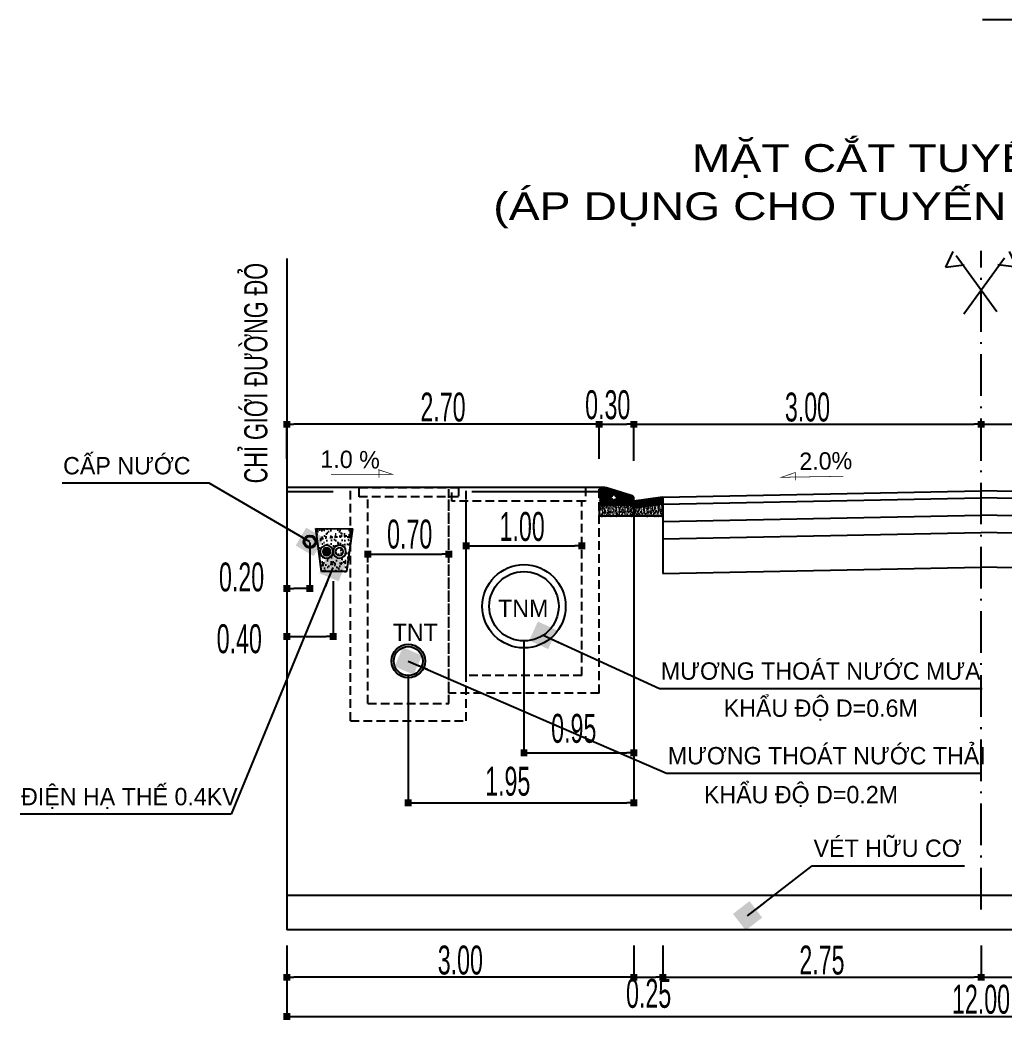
# Model space of a CAD drawing. Header units: millimetres. Extents: x 563079 to 571925, y 2063830 to 2067381.
# Drawn here: x 570851.4 to 570936.5, y 2066175.4 to 2066261.9 of the extents above; entities that cross this region are included whole.
import ezdxf
from ezdxf.enums import TextEntityAlignment as Align

# ---------------------------------------------------------------- set-up
doc = ezdxf.new("R2010")
doc.units = ezdxf.units.MM
doc.header["$MEASUREMENT"] = 0
doc.linetypes.add('ACAD_ISO10W100', pattern=[18.5, 12, -3, 0.5, -3])
doc.linetypes.add('HIDDEN', pattern=[0.375, 0.25, -0.125])
for name, color, linetype in [('1 LONG DUONG', 6, 'Continuous'), ('Cong ky thuat', 22, 'Continuous'), ('Congchiuluc', 4, 'Continuous'), ('CONGDOC', 4, 'Continuous'), ('MATCATDUONG', 8, 'Continuous'), ('MC', 7, 'Continuous'), ('moi', 7, 'Continuous'), ('SO', 48, 'Continuous'), ('Vat_lieu', 8, 'Continuous'), ('VE', 2, 'Continuous')]:
    doc.layers.add(name, color=color, linetype=linetype)
doc.styles.add('CHUKICHTHUOC', font='', dxfattribs={"width": 0.7})
doc.styles.add('KTEN', font='')
doc.styles.add('TIEUDE', font='', dxfattribs={"width": 0.8})
doc.styles.get('CHUKICHTHUOC').set_extended_font_data('.VnArial NarrowH')
doc.styles.get('KTEN').set_extended_font_data('.VnAvantH')
doc.styles.get('TIEUDE').set_extended_font_data('.VnAvantH')
doc.dimstyles.new('DIM3', dxfattribs={"dimscale": 1.2, "dimtxt": 1.2, "dimasz": 0.4, "dimexe": 0, "dimexo": 0, "dimgap": 0.3, "dimtad": 1, "dimzin": 0, "dimdsep": 46, "dimtxsty": 'TIEUDE', "dimblk1": 'BOXFILLED', "dimblk2": 'BOXFILLED', "dimsah": 1, "dimcen": 0.09, "dimdle": 0.8, "dimclrd": 9, "dimclre": 9, "dimclrt": 7, "dimadec": 1, "dimazin": 0, "dimtfac": 1, "dimtmove": 2, "dimatfit": 3, "dimldrblk": 'BOXFILLED', "dimfxl": 1, "dimtolj": 1, "dimtzin": 0, "dimarcsym": 0})
doc.dimstyles.new('TNDH', dxfattribs={"dimscale": 0, "dimtxt": 2.5, "dimasz": 0.6, "dimexe": 0.18, "dimexo": 0.0625, "dimgap": 0.2, "dimtad": 1, "dimlfac": 0.1, "dimzin": 0, "dimdsep": 46, "dimtxsty": 'CHUKICHTHUOC', "dimblk": 'BOXFILLED', "dimcen": 0.09, "dimclrd": 8, "dimclre": 8, "dimclrt": 4, "dimadec": 0, "dimazin": 0, "dimtfac": 1, "dimtofl": 0, "dimtmove": 2, "dimatfit": 3, "dimfxl": 1, "dimtolj": 1, "dimtzin": 0, "dimarcsym": 2})

# ---------------------------------------------------------------- blocks, each defined once
blk = doc.blocks.new('_BoxFilled')
at = {"color": 0, "linetype": 'ByBlock', "lineweight": -2}
blk.add_line((-0.5, 0), (-1, 0), dxfattribs=at)
at = {"color": 0, "linetype": 'ByBlock'}
blk.add_solid([(-0.5, 0.5), (0.5, 0.5), (-0.5, -0.5), (0.5, -0.5)], dxfattribs=at)
blk = doc.blocks.new('*D109')
at = {"layer": 'CONGDOC', "color": 8, "linetype": 'Continuous', "lineweight": -2, "transparency": 16777216}
for p, q in [((570874.4205995791, 2066223.932950812), (570874.4205995791, 2066227.112125414)), ((570900.8205995791, 2066226.932125414), (570875.0205995791, 2066226.932125414)), ((570901.4205995791, 2066223.932950812), (570901.4205995791, 2066227.112125414))]:
    blk.add_line(p, q, dxfattribs=at)
at = {"layer": 'Defpoints', "color": 0, "linetype": 'Continuous', "transparency": 16777216}
for p in [(570874.4205995791, 2066226.932125414), (570874.4205995791, 2066223.870450812), (570901.4205995791, 2066223.870450812)]:
    blk.add_point(p, dxfattribs=at)
at = {"layer": 'CONGDOC', "color": 8, "linetype": 'Continuous', "lineweight": -2, "transparency": 16777216, "xscale": 0.6, "yscale": 0.6, "zscale": 0.6, "rotation": 180}
blk.add_blockref('_BoxFilled', (570874.4205995791, 2066226.932125414), dxfattribs=at)
at = {"layer": 'CONGDOC', "color": 8, "linetype": 'Continuous', "lineweight": -2, "transparency": 16777216, "xscale": 0.6, "yscale": 0.6, "zscale": 0.6}
blk.add_blockref('_BoxFilled', (570901.4205995791, 2066226.932125414), dxfattribs=at)
at = {"layer": 'CONGDOC', "color": 4, "linetype": 'Continuous', "transparency": 16777216, "insert": (570887.9205995791, 2066228.408557883), "char_height": 2.5, "attachment_point": 5, "style": 'CHUKICHTHUOC'}
blk.add_mtext('\\A1;2.70', dxfattribs=at)
blk = doc.blocks.new('*D112')
at = {"layer": 'CONGDOC', "color": 8, "linetype": 'Continuous', "lineweight": -2, "transparency": 16777216}
for p, q in [((570904.4205995791, 2066223.760137285), (570904.4205995791, 2066227.112125414)), ((570905.0205995791, 2066226.932125414), (570933.8205995791, 2066226.932125414)), ((570934.4205995791, 2066223.760137285), (570934.4205995791, 2066227.112125414))]:
    blk.add_line(p, q, dxfattribs=at)
at = {"layer": 'Defpoints', "color": 0, "linetype": 'Continuous', "transparency": 16777216}
for p in [(570934.4205995791, 2066226.932125414), (570904.4205995791, 2066223.697637285), (570934.4205995791, 2066223.697637285)]:
    blk.add_point(p, dxfattribs=at)
at = {"layer": 'CONGDOC', "color": 8, "linetype": 'Continuous', "lineweight": -2, "transparency": 16777216, "xscale": 0.6, "yscale": 0.6, "zscale": 0.6, "rotation": 180}
blk.add_blockref('_BoxFilled', (570904.4205995791, 2066226.932125414), dxfattribs=at)
at = {"layer": 'CONGDOC', "color": 8, "linetype": 'Continuous', "lineweight": -2, "transparency": 16777216, "xscale": 0.6, "yscale": 0.6, "zscale": 0.6}
blk.add_blockref('_BoxFilled', (570934.4205995791, 2066226.932125414), dxfattribs=at)
at = {"layer": 'CONGDOC', "color": 4, "linetype": 'Continuous', "transparency": 16777216, "insert": (570919.4205995791, 2066228.409410544), "char_height": 2.5, "attachment_point": 5, "style": 'CHUKICHTHUOC'}
blk.add_mtext('\\A1;3.00', dxfattribs=at)
blk = doc.blocks.new('*D113')
at = {"layer": 'CONGDOC', "color": 8, "linetype": 'Continuous', "lineweight": -2, "transparency": 16777216}
for p, q in [((570934.4205995791, 2066223.760137285), (570934.4205995791, 2066227.112125414)), ((570935.0205995791, 2066226.932125414), (570963.8205995791, 2066226.932125414)), ((570964.4205995791, 2066223.995450812), (570964.4205995791, 2066227.112125414))]:
    blk.add_line(p, q, dxfattribs=at)
at = {"layer": 'Defpoints', "color": 0, "linetype": 'Continuous', "transparency": 16777216}
for p in [(570964.4205995791, 2066226.932125414), (570964.4205995791, 2066223.932950812), (570934.4205995791, 2066223.697637285)]:
    blk.add_point(p, dxfattribs=at)
at = {"layer": 'CONGDOC', "color": 8, "linetype": 'Continuous', "lineweight": -2, "transparency": 16777216, "xscale": 0.6, "yscale": 0.6, "zscale": 0.6, "rotation": 180}
blk.add_blockref('_BoxFilled', (570934.4205995791, 2066226.932125414), dxfattribs=at)
at = {"layer": 'CONGDOC', "color": 8, "linetype": 'Continuous', "lineweight": -2, "transparency": 16777216, "xscale": 0.6, "yscale": 0.6, "zscale": 0.6}
blk.add_blockref('_BoxFilled', (570964.4205995791, 2066226.932125414), dxfattribs=at)
at = {"layer": 'CONGDOC', "color": 4, "linetype": 'Continuous', "transparency": 16777216, "insert": (570949.4205995791, 2066228.409410544), "char_height": 2.5, "attachment_point": 5, "style": 'CHUKICHTHUOC'}
blk.add_mtext('\\A1;3.00', dxfattribs=at)
blk = doc.blocks.new('*D114')
at = {"layer": 'CONGDOC', "color": 8, "linetype": 'Continuous', "lineweight": -2, "transparency": 16777216}
for p, q in [((570901.4205995791, 2066223.932950812), (570901.4205995791, 2066227.112125414)), ((570902.0205995791, 2066226.932125414), (570903.8205995791, 2066226.932125414)), ((570904.4205995791, 2066223.932950812), (570904.4205995791, 2066227.112125414))]:
    blk.add_line(p, q, dxfattribs=at)
at = {"layer": 'Defpoints', "color": 0, "linetype": 'Continuous', "transparency": 16777216}
for p in [(570904.4205995791, 2066226.932125414), (570901.4205995791, 2066223.870450812), (570904.4205995791, 2066223.870450812)]:
    blk.add_point(p, dxfattribs=at)
at = {"layer": 'CONGDOC', "color": 8, "linetype": 'Continuous', "lineweight": -2, "transparency": 16777216, "xscale": 0.6, "yscale": 0.6, "zscale": 0.6, "rotation": 180}
blk.add_blockref('_BoxFilled', (570901.4205995791, 2066226.932125414), dxfattribs=at)
at = {"layer": 'CONGDOC', "color": 8, "linetype": 'Continuous', "lineweight": -2, "transparency": 16777216, "xscale": 0.6, "yscale": 0.6, "zscale": 0.6}
blk.add_blockref('_BoxFilled', (570904.4205995791, 2066226.932125414), dxfattribs=at)
at = {"layer": 'CONGDOC', "color": 4, "linetype": 'Continuous', "transparency": 16777216, "insert": (570902.1579177615, 2066228.609562112), "char_height": 2.5, "attachment_point": 5, "style": 'CHUKICHTHUOC'}
blk.add_mtext('\\A1;0.30', dxfattribs=at)
blk = doc.blocks.new('*D115')
at = {"layer": 'CONGDOC', "color": 8, "linetype": 'Continuous', "lineweight": -2, "transparency": 16777216}
for p, q in [((570874.4205995791, 2066181.865102603), (570874.4205995791, 2066175.541617478)), ((570994.4205995791, 2066181.865102603), (570994.4205995791, 2066175.541617478)), ((570875.0205995791, 2066175.721617477), (570993.8205995791, 2066175.721617477))]:
    blk.add_line(p, q, dxfattribs=at)
at = {"layer": 'Defpoints', "color": 0, "linetype": 'Continuous', "transparency": 16777216}
for p in [(570874.4205995791, 2066181.927602603), (570994.4205995791, 2066181.927602603), (570994.4205995791, 2066175.721617477)]:
    blk.add_point(p, dxfattribs=at)
at = {"layer": 'CONGDOC', "color": 8, "linetype": 'Continuous', "lineweight": -2, "transparency": 16777216, "xscale": 0.6, "yscale": 0.6, "zscale": 0.6, "rotation": 180}
blk.add_blockref('_BoxFilled', (570874.4205995791, 2066175.721617477), dxfattribs=at)
at = {"layer": 'CONGDOC', "color": 8, "linetype": 'Continuous', "lineweight": -2, "transparency": 16777216, "xscale": 0.6, "yscale": 0.6, "zscale": 0.6}
blk.add_blockref('_BoxFilled', (570994.4205995791, 2066175.721617477), dxfattribs=at)
at = {"layer": 'CONGDOC', "color": 4, "linetype": 'Continuous', "transparency": 16777216, "insert": (570934.4205995791, 2066177.198049947), "char_height": 2.5, "attachment_point": 5, "style": 'CHUKICHTHUOC'}
blk.add_mtext('\\A1;12.00', dxfattribs=at)
blk = doc.blocks.new('*D116')
at = {"layer": 'Congchiuluc', "color": 8, "lineweight": -2, "transparency": 16777216}
for p, q in [((570874.4205995791, 2066181.802602603), (570874.4205995791, 2066178.93284799)), ((570904.4205995791, 2066181.802602603), (570904.4205995791, 2066178.93284799)), ((570903.8205995791, 2066179.11284799), (570875.0205995791, 2066179.11284799))]:
    blk.add_line(p, q, dxfattribs=at)
at = {"layer": 'Defpoints', "color": 0, "transparency": 16777216}
for p in [(570874.4205995791, 2066181.865102603), (570904.4205995791, 2066181.865102603), (570874.4205995791, 2066179.11284799)]:
    blk.add_point(p, dxfattribs=at)
at = {"layer": 'Congchiuluc', "color": 8, "lineweight": -2, "transparency": 16777216, "xscale": 0.6, "yscale": 0.6, "zscale": 0.6, "rotation": 180}
blk.add_blockref('_BoxFilled', (570874.4205995791, 2066179.11284799), dxfattribs=at)
at = {"layer": 'Congchiuluc', "color": 8, "lineweight": -2, "transparency": 16777216, "xscale": 0.6, "yscale": 0.6, "zscale": 0.6}
blk.add_blockref('_BoxFilled', (570904.4205995791, 2066179.11284799), dxfattribs=at)
at = {"layer": 'Congchiuluc', "color": 4, "lineweight": 0, "transparency": 16777216, "insert": (570889.4205995791, 2066180.59013312), "char_height": 2.5, "attachment_point": 5, "style": 'CHUKICHTHUOC'}
blk.add_mtext('\\A1;3.00', dxfattribs=at)
blk = doc.blocks.new('*D117')
at = {"layer": 'Defpoints', "color": 0, "transparency": 16777216}
for p in [(570904.4205995791, 2066181.927602603), (570906.9205995791, 2066181.927602603), (570906.9205995791, 2066179.11284799)]:
    blk.add_point(p, dxfattribs=at)
at = {"layer": 'VE', "color": 8, "lineweight": -2, "transparency": 16777216}
for p, q in [((570904.4205995791, 2066181.865102603), (570904.4205995791, 2066178.93284799)), ((570906.9205995791, 2066181.865102603), (570906.9205995791, 2066178.93284799)), ((570905.0205995791, 2066179.11284799), (570906.3205995791, 2066179.11284799))]:
    blk.add_line(p, q, dxfattribs=at)
at = {"layer": 'VE', "color": 8, "lineweight": -2, "transparency": 16777216, "xscale": 0.6, "yscale": 0.6, "zscale": 0.6, "rotation": 180}
blk.add_blockref('_BoxFilled', (570904.4205995791, 2066179.11284799), dxfattribs=at)
at = {"layer": 'VE', "color": 8, "lineweight": -2, "transparency": 16777216, "xscale": 0.6, "yscale": 0.6, "zscale": 0.6}
blk.add_blockref('_BoxFilled', (570906.9205995791, 2066179.11284799), dxfattribs=at)
at = {"layer": 'VE', "color": 4, "lineweight": 0, "transparency": 16777216, "insert": (570905.693530678, 2066177.707563473), "char_height": 2.5, "attachment_point": 5, "style": 'CHUKICHTHUOC'}
blk.add_mtext('\\A1;0.25', dxfattribs=at)
blk = doc.blocks.new('*D118')
at = {"layer": 'Defpoints', "color": 0, "transparency": 16777216}
for p in [(570906.9205995791, 2066181.927602603), (570934.4205995791, 2066181.927602603), (570934.4205995791, 2066179.11284799)]:
    blk.add_point(p, dxfattribs=at)
at = {"layer": 'VE', "color": 8, "lineweight": -2, "transparency": 16777216}
for p, q in [((570906.9205995791, 2066181.865102603), (570906.9205995791, 2066178.93284799)), ((570934.4205995791, 2066181.865102603), (570934.4205995791, 2066178.93284799)), ((570907.5205995791, 2066179.11284799), (570933.8205995791, 2066179.11284799))]:
    blk.add_line(p, q, dxfattribs=at)
at = {"layer": 'VE', "color": 8, "lineweight": -2, "transparency": 16777216, "xscale": 0.6, "yscale": 0.6, "zscale": 0.6, "rotation": 180}
blk.add_blockref('_BoxFilled', (570906.9205995791, 2066179.11284799), dxfattribs=at)
at = {"layer": 'VE', "color": 8, "lineweight": -2, "transparency": 16777216, "xscale": 0.6, "yscale": 0.6, "zscale": 0.6}
blk.add_blockref('_BoxFilled', (570934.4205995791, 2066179.11284799), dxfattribs=at)
at = {"layer": 'VE', "color": 4, "lineweight": 0, "transparency": 16777216, "insert": (570920.6705995791, 2066180.589280459), "char_height": 2.5, "attachment_point": 5, "style": 'CHUKICHTHUOC'}
blk.add_mtext('\\A1;2.75', dxfattribs=at)
blk = doc.blocks.new('*D119')
at = {"layer": 'Defpoints', "color": 0, "transparency": 16777216}
for p in [(570934.4205995791, 2066181.927602603), (570961.9205995791, 2066181.927602603), (570961.9205995791, 2066179.11284799)]:
    blk.add_point(p, dxfattribs=at)
at = {"layer": 'VE', "color": 8, "lineweight": -2, "transparency": 16777216}
for p, q in [((570934.4205995791, 2066181.865102603), (570934.4205995791, 2066178.93284799)), ((570961.9205995791, 2066181.865102603), (570961.9205995791, 2066178.93284799)), ((570935.0205995791, 2066179.11284799), (570961.3205995791, 2066179.11284799))]:
    blk.add_line(p, q, dxfattribs=at)
at = {"layer": 'VE', "color": 8, "lineweight": -2, "transparency": 16777216, "xscale": 0.6, "yscale": 0.6, "zscale": 0.6, "rotation": 180}
blk.add_blockref('_BoxFilled', (570934.4205995791, 2066179.11284799), dxfattribs=at)
at = {"layer": 'VE', "color": 8, "lineweight": -2, "transparency": 16777216, "xscale": 0.6, "yscale": 0.6, "zscale": 0.6}
blk.add_blockref('_BoxFilled', (570961.9205995791, 2066179.11284799), dxfattribs=at)
at = {"layer": 'VE', "color": 4, "lineweight": 0, "transparency": 16777216, "insert": (570948.1705995791, 2066180.589280459), "char_height": 2.5, "attachment_point": 5, "style": 'CHUKICHTHUOC'}
blk.add_mtext('\\A1;2.75', dxfattribs=at)
blk = doc.blocks.new('fdsfsdfsdfsdfsdfsd')
at = {"layer": 'SO', "color": 4}
for radius in [3.6, 3]:
    blk.add_circle((595766.3804188236, 2065746.445655313), radius, dxfattribs=at)
blk = doc.blocks.new('*D60')
at = {"layer": 'CONGDOC', "color": 8, "linetype": 'Continuous', "lineweight": -2, "transparency": 16777216}
for p, q in [((595718.9162912789, 2065044.278766263), (595718.9162912789, 2065045.192797943)), ((595725.9162912789, 2065044.278766263), (595725.9162912789, 2065045.192797943)), ((595719.5162912789, 2065045.012797944), (595725.3162912789, 2065045.012797944))]:
    blk.add_line(p, q, dxfattribs=at)
at = {"layer": 'Defpoints', "color": 0, "linetype": 'Continuous', "transparency": 16777216}
for p in [(595725.9162912789, 2065045.012797944), (595718.9162912789, 2065044.216266263), (595725.9162912789, 2065044.216266263)]:
    blk.add_point(p, dxfattribs=at)
at = {"layer": 'CONGDOC', "color": 8, "linetype": 'Continuous', "lineweight": -2, "transparency": 16777216, "xscale": 0.6, "yscale": 0.6, "zscale": 0.6, "rotation": 180}
blk.add_blockref('_BoxFilled', (595718.9162912789, 2065045.012797944), dxfattribs=at)
at = {"layer": 'CONGDOC', "color": 8, "linetype": 'Continuous', "lineweight": -2, "transparency": 16777216, "xscale": 0.6, "yscale": 0.6, "zscale": 0.6}
blk.add_blockref('_BoxFilled', (595725.9162912789, 2065045.012797944), dxfattribs=at)
at = {"layer": 'CONGDOC', "color": 4, "linetype": 'Continuous', "transparency": 16777216, "insert": (595722.5373548337, 2065046.730112985), "char_height": 2.5, "attachment_point": 5, "style": 'CHUKICHTHUOC'}
blk.add_mtext('\\A1;0.70', dxfattribs=at)
blk = doc.blocks.new('fsdfsdf')
at = {"layer": 'SO'}
h = blk.add_hatch(color=4, dxfattribs=at)
h.paths.add_polyline_path([(596198.0800484754, 2065686.308601205, 0.9999999999919713), (596200.9800484754, 2065686.308601205, 1)])
h.paths.add_polyline_path([(596200.7800484754, 2065686.308601205, 1), (596198.2800484754, 2065686.308601205, 1)], flags=17)
at = {"layer": 'SO', "color": 4}
for radius in [1.45, 1.25]:
    blk.add_circle((596199.5300484754, 2065686.308601205), radius, dxfattribs=at)
blk = doc.blocks.new('*D122')
at = {"layer": 'CONGDOC', "color": 8, "linetype": 'Continuous', "lineweight": -2, "transparency": 16777216}
for p, q in [((570904.4205995791, 2066220.295662671), (570904.4205995791, 2066198.35113907)), ((570894.9205995791, 2066208.134661656), (570894.9205995791, 2066198.35113907)), ((570895.5205995791, 2066198.53113907), (570903.8205995791, 2066198.53113907))]:
    blk.add_line(p, q, dxfattribs=at)
at = {"layer": 'Defpoints', "color": 0, "linetype": 'Continuous', "transparency": 16777216}
for p in [(570904.4205995791, 2066220.358162671), (570894.9205995791, 2066208.197161656), (570904.4205995791, 2066198.53113907)]:
    blk.add_point(p, dxfattribs=at)
at = {"layer": 'CONGDOC', "color": 8, "linetype": 'Continuous', "lineweight": -2, "transparency": 16777216, "xscale": 0.6, "yscale": 0.6, "zscale": 0.6, "rotation": 180}
blk.add_blockref('_BoxFilled', (570894.9205995791, 2066198.53113907), dxfattribs=at)
at = {"layer": 'CONGDOC', "color": 8, "linetype": 'Continuous', "lineweight": -2, "transparency": 16777216, "xscale": 0.6, "yscale": 0.6, "zscale": 0.6}
blk.add_blockref('_BoxFilled', (570904.4205995791, 2066198.53113907), dxfattribs=at)
at = {"layer": 'CONGDOC', "color": 4, "linetype": 'Continuous', "transparency": 16777216, "insert": (570899.2213244897, 2066200.62431912), "char_height": 2.5, "attachment_point": 5, "style": 'CHUKICHTHUOC'}
blk.add_mtext('\\A1;0.95', dxfattribs=at)
blk = doc.blocks.new('*D123')
at = {"layer": 'CONGDOC', "color": 8, "linetype": 'Continuous', "lineweight": -2, "transparency": 16777216}
for p, q in [((570889.9205995791, 2066216.127290181), (570889.9205995791, 2066216.598857306)), ((570890.5205995791, 2066216.418857306), (570899.3205995791, 2066216.418857306)), ((570899.9205995791, 2066216.127290181), (570899.9205995791, 2066216.598857306))]:
    blk.add_line(p, q, dxfattribs=at)
at = {"layer": 'Defpoints', "color": 0, "linetype": 'Continuous', "transparency": 16777216}
for p in [(570889.9205995791, 2066216.064790181), (570899.9205995791, 2066216.418857306), (570899.9205995791, 2066216.064790181)]:
    blk.add_point(p, dxfattribs=at)
at = {"layer": 'CONGDOC', "color": 8, "linetype": 'Continuous', "lineweight": -2, "transparency": 16777216, "xscale": 0.6, "yscale": 0.6, "zscale": 0.6, "rotation": 180}
blk.add_blockref('_BoxFilled', (570889.9205995791, 2066216.418857306), dxfattribs=at)
at = {"layer": 'CONGDOC', "color": 8, "linetype": 'Continuous', "lineweight": -2, "transparency": 16777216, "xscale": 0.6, "yscale": 0.6, "zscale": 0.6}
blk.add_blockref('_BoxFilled', (570899.9205995791, 2066216.418857306), dxfattribs=at)
at = {"layer": 'CONGDOC', "color": 4, "linetype": 'Continuous', "transparency": 16777216, "insert": (570894.7616964461, 2066218.081112928), "char_height": 2.5, "attachment_point": 5, "style": 'CHUKICHTHUOC'}
blk.add_mtext('\\A1;1.00', dxfattribs=at)
blk = doc.blocks.new('fsfsdf')
at = {"layer": 'SO'}
h = blk.add_hatch(color=4, dxfattribs=at)
h.paths.add_polyline_path([(596225.5046458861, 2065685.042733036, 0.9999999999902986), (596227.9046458862, 2065685.042733036, 1)])
h.paths.add_polyline_path([(596227.7046458861, 2065685.042733036, 1), (596225.7046458861, 2065685.042733036, 1)], flags=17)
at = {"layer": 'SO', "color": 4}
for radius in [1.2, 1]:
    blk.add_circle((596226.7046458861, 2065685.042733036), radius, dxfattribs=at)
blk = doc.blocks.new('*D124')
at = {"layer": 'CONGDOC', "color": 8, "linetype": 'Continuous', "lineweight": -2, "transparency": 16777216}
for p, q in [((570874.4205995791, 2066216.682536864), (570874.4205995791, 2066212.561469688)), ((570876.4206047849, 2066216.709790956), (570876.4206047849, 2066212.561469688)), ((570875.8206047849, 2066212.741469688), (570875.0205995791, 2066212.741469688))]:
    blk.add_line(p, q, dxfattribs=at)
at = {"layer": 'Defpoints', "color": 0, "linetype": 'Continuous', "transparency": 16777216}
for p in [(570874.4205995791, 2066216.745036864), (570876.4206047849, 2066216.772290956), (570874.4205995791, 2066212.741469688)]:
    blk.add_point(p, dxfattribs=at)
at = {"layer": 'CONGDOC', "color": 8, "linetype": 'Continuous', "lineweight": -2, "transparency": 16777216, "xscale": 0.6, "yscale": 0.6, "zscale": 0.6, "rotation": 180}
blk.add_blockref('_BoxFilled', (570874.4205995791, 2066212.741469688), dxfattribs=at)
at = {"layer": 'CONGDOC', "color": 8, "linetype": 'Continuous', "lineweight": -2, "transparency": 16777216, "xscale": 0.6, "yscale": 0.6, "zscale": 0.6}
blk.add_blockref('_BoxFilled', (570876.4206047849, 2066212.741469688), dxfattribs=at)
at = {"layer": 'CONGDOC', "color": 4, "linetype": 'Continuous', "transparency": 16777216, "insert": (570870.5136156995, 2066213.713721459), "char_height": 2.5, "attachment_point": 5, "style": 'CHUKICHTHUOC'}
blk.add_mtext('\\A1;0.20', dxfattribs=at)
blk = doc.blocks.new('fsdfsf')
at = {"layer": '1 LONG DUONG', "linetype": 'ByBlock'}
h = blk.add_hatch(color=256, dxfattribs=at)
edge = h.paths.add_edge_path()
edge.add_ellipse((595935.353248182, 2065425.114035294), major_axis=(0.2325915669207461, 0.2325915669207462), ratio=0.9999999994994858, start_angle=0, end_angle=360, ccw=False)
h = blk.add_hatch(color=256, dxfattribs=at)
edge = h.paths.add_edge_path()
edge.add_ellipse((595936.4658136091, 2065425.114035294), major_axis=(0.2325915670371614, 0.2325915670371614), ratio=0.9999999992492293, start_angle=1.433858187738224e-08, end_angle=360.00000001433864, ccw=False)
at = {"layer": 'SO'}
h = blk.add_hatch(dxfattribs=at)
h.set_pattern_fill('AR-SAND', color=4, scale=0.3, style=0)
h.set_pattern_definition([(37.50000000000001, (0, 0), (-0.01889800743288245, 0.5780471307039475), [0, -0.456, 0, -0.51, 0, -0.4875]), (7.499999999999999, (0, 0), (0.5309330115803181, 0.8466438195689221), [0, -0.246, 0, -0.411, 0, -0.1575]), (327.5, (-0.369, 0), (0.9342425585254485, 0.001697716061089349), [0, -0.15, 0, -0.54, 0, -0.705]), (317.5, (-0.369, 0), (0.9018379813716879, 0.2633026694802748), [0, -0.075, 0, -0.354, 0, -0.405])])
h.paths.add_polyline_path([(595934.423376583, 2065427.104988621), (595934.9076593707, 2065423.408358973), (595935.8365787828, 2065423.406331688), (595937.103022571, 2065423.406331689), (595937.6237860352, 2065427.093249403)])
edge = h.paths.add_edge_path(flags=16)
edge.add_ellipse((595936.4719209494, 2065425.106468495), major_axis=(-0.3933512884541415, 0.3933512884541415), ratio=1, start_angle=-314.9873937678011, end_angle=44.98739376780122, ccw=False)
edge.add_ellipse((595935.3593555224, 2065425.106468495), major_axis=(-0.3933512885123491, 0.393351288512349), ratio=0.9999999998520214, start_angle=-134.98741305443332, end_angle=224.9874130459548, ccw=False)
edge = h.paths.add_edge_path(flags=0)
edge.add_ellipse((595936.4658136091, 2065425.114035294), major_axis=(0.2325915670371614, 0.2325915670371614), ratio=0.999999999249229, start_angle=0, end_angle=360, ccw=False)
edge = h.paths.add_edge_path(flags=0)
edge.add_ellipse((595935.353248182, 2065425.114035294), major_axis=(0.2325915669207461, 0.2325915669207462), ratio=0.9999999994994858, start_angle=0, end_angle=360, ccw=False)
at = {"layer": '1 LONG DUONG', "color": 6, "linetype": 'ByBlock'}
blk.add_line((595934.4233765831, 2065427.104988621), (595937.6237860352, 2065427.093249403), dxfattribs=at)
at = {"layer": '1 LONG DUONG', "linetype": 'ByBlock'}
for p, q in [((595934.9076593706, 2065423.408358974), (595934.423376583, 2065427.104988621)), ((595937.1024234584, 2065423.403569093), (595934.9076593706, 2065423.408358974)), ((595937.1030225711, 2065423.406331689), (595937.1024234584, 2065423.403569093))]:
    blk.add_line(p, q, dxfattribs=at)
for points in [[(595937.1030225711, 2065423.406331688), (595937.6237860352, 2065427.093249403)], [(595937.1030225711, 2065423.406331688), (595935.4355033565, 2065423.406331688)]]:
    blk.add_lwpolyline(points, dxfattribs=at)
at = {"layer": '1 LONG DUONG', "linetype": 'ByBlock', "extrusion": (0, 0, -1)}
blk.add_ellipse((595935.3593555224, 2065425.106468495), major_axis=(-0.3933512885123491, 0.393351288512349), ratio=0.9999999998520214, dxfattribs=at)
for centre, major_axis, ratio, start_param, end_param in [((595936.4719209494, 2065425.106468495), (-0.3933512884541415, 0.3933512884541415), 1, 3.141592653737772, 9.424777960917359), ((595935.353248182, 2065425.114035294), (0.2325915669207461, 0.2325915669207462), 0.9999999994994858, 1.570796327045153, 7.853981634224739), ((595936.4658136091, 2065425.114035294), (0.2325915670371614, 0.2325915670371614), 0.999999999249229, 1.570796326794897, 7.853981633974483)]:
    blk.add_ellipse(centre, major_axis=major_axis, ratio=ratio, start_param=start_param, end_param=end_param, dxfattribs=at)
blk = doc.blocks.new('*D125')
at = {"layer": 'CONGDOC', "color": 8, "linetype": 'Continuous', "lineweight": -2, "transparency": 16777216}
for p, q in [((570874.4205995791, 2066221.01916316), (570874.4205995791, 2066208.414590119)), ((570878.4264918457, 2066213.366966629), (570878.4264918457, 2066208.414590119)), ((570875.0205995791, 2066208.594590119), (570877.8264918458, 2066208.594590119))]:
    blk.add_line(p, q, dxfattribs=at)
at = {"layer": 'Defpoints', "color": 0, "linetype": 'Continuous', "transparency": 16777216}
for p in [(570874.4205995791, 2066221.08166316), (570878.4264918457, 2066213.429466629), (570878.4264918457, 2066208.594590119)]:
    blk.add_point(p, dxfattribs=at)
at = {"layer": 'CONGDOC', "color": 8, "linetype": 'Continuous', "lineweight": -2, "transparency": 16777216, "xscale": 0.6, "yscale": 0.6, "zscale": 0.6, "rotation": 180}
blk.add_blockref('_BoxFilled', (570874.4205995791, 2066208.594590119), dxfattribs=at)
at = {"layer": 'CONGDOC', "color": 8, "linetype": 'Continuous', "lineweight": -2, "transparency": 16777216, "xscale": 0.6, "yscale": 0.6, "zscale": 0.6}
blk.add_blockref('_BoxFilled', (570878.4264918457, 2066208.594590119), dxfattribs=at)
at = {"layer": 'CONGDOC', "color": 4, "linetype": 'Continuous', "transparency": 16777216, "insert": (570870.3155177237, 2066208.374406975), "char_height": 2.5, "attachment_point": 5, "style": 'CHUKICHTHUOC'}
blk.add_mtext('\\A1;0.40', dxfattribs=at)
blk = doc.blocks.new('*D126')
at = {"layer": 'CONGDOC', "color": 8, "linetype": 'Continuous', "lineweight": -2, "transparency": 16777216}
for p, q in [((570904.4205995791, 2066211.043289286), (570904.4205995791, 2066194.030798387)), ((570884.9205995791, 2066205.151409764), (570884.9205995791, 2066194.030798387)), ((570885.5205995791, 2066194.210798387), (570903.8205995791, 2066194.210798387))]:
    blk.add_line(p, q, dxfattribs=at)
at = {"layer": 'Defpoints', "color": 0, "linetype": 'Continuous', "transparency": 16777216}
for p in [(570904.4205995791, 2066211.105789286), (570884.9205995791, 2066205.213909764), (570904.4205995791, 2066194.210798387)]:
    blk.add_point(p, dxfattribs=at)
at = {"layer": 'CONGDOC', "color": 8, "linetype": 'Continuous', "lineweight": -2, "transparency": 16777216, "xscale": 0.6, "yscale": 0.6, "zscale": 0.6, "rotation": 180}
blk.add_blockref('_BoxFilled', (570884.9205995791, 2066194.210798387), dxfattribs=at)
at = {"layer": 'CONGDOC', "color": 8, "linetype": 'Continuous', "lineweight": -2, "transparency": 16777216, "xscale": 0.6, "yscale": 0.6, "zscale": 0.6}
blk.add_blockref('_BoxFilled', (570904.4205995791, 2066194.210798387), dxfattribs=at)
at = {"layer": 'CONGDOC', "color": 4, "linetype": 'Continuous', "transparency": 16777216, "insert": (570893.5160681232, 2066196.051576474), "char_height": 2.5, "attachment_point": 5, "style": 'CHUKICHTHUOC'}
blk.add_mtext('\\A1;1.95', dxfattribs=at)
blk = doc.blocks.new('fasdfsdfdsf')
at = {"layer": 'SO', "color": 99, "linetype": 'HIDDEN', "ltscale": 3}
for p, q in [((595717.4162912789, 2065030.602538489), (595717.4162912789, 2065050.786186193)), ((595727.4162912789, 2065030.602538489), (595727.4162912789, 2065050.786186193)), ((595718.9162912789, 2065032.102538489), (595718.9162912789, 2065049.95231097)), ((595725.9162912789, 2065032.102538489), (595725.9162912789, 2065049.95231097)), ((595718.9162912789, 2065032.102538489), (595725.9162912789, 2065032.102538489)), ((595717.4162912789, 2065030.602538489), (595727.4162912789, 2065030.602538489))]:
    blk.add_line(p, q, dxfattribs=at)
blk.add_lwpolyline([(595718.1805091955, 2065050.786186193), (595726.7536324204, 2065050.786186193), (595726.7536324204, 2065049.95231097), (595718.1805091955, 2065049.95231097)], close=True, dxfattribs=at)
at = {"layer": 'SO', "color": 4}
blk.add_blockref('fsdfsdf', (-477.1137571964646, -650.5401684069075), dxfattribs=at)
at = {"layer": 'MC', "style": 'KTEN'}
blk.add_text('tnt', height=1.5, dxfattribs=at).set_placement((595721.0691643948, 2065037.494790311))
at = {"layer": 'CONGDOC', "linetype": 'Continuous'}
dim = blk.add_linear_dim(base=(595725.9162912789, 2065045.012797944), p1=(595718.9162912789, 2065044.216266263), p2=(595725.9162912789, 2065044.216266263), dimstyle='TNDH', override={"dimscale": 1}, dxfattribs=at)
dim.commit()
dim.dimension.update_dxf_attribs({"geometry": '*D60', "text_midpoint": (595722.5373548337, 2065046.730112985), "dimtype": 128})

msp = doc.modelspace()

# ---------------------------------------------------------------- hatches: boundary and pattern name
at = {"layer": 'Vat_lieu'}
h = msp.add_hatch(dxfattribs=at)
h.set_pattern_fill('AR-CONC', color=256, scale=0.04788132635253056, style=0)
h.set_pattern_definition([(130, (570966.1525995799, 2066426.86782329), (-0.3434336888278233, -0.03004655454419685), [0.03591099476439791, -0.395020942408377]), (185, (570966.1525995799, 2066426.86782329), (0.06643597886572895, 0.3601595703349656), [0.02872879581151833, -0.3160167539267016]), (79.54860000000002, (570966.1239801061, 2066426.865319415), (-0.2769979650384974, 0.3301127971375973), [0.03051964839162287, -0.3357161428417425]), (133.8158, (570966.1525995799, 2066426.963585945), (-0.511009169460614, -0.07925269942636895), [0.05386649214659687, -0.5925314136125656]), (83.36440000000003, (570966.1100154866, 2066426.956981527), (-0.4475289003391663, 0.4664205568241627), [0.04577947402387405, -0.5035741338219847]), (188.8158, (570966.1525995799, 2066426.963585945), (-0.4475285362423421, 0.4664209063697594), [0.04309319371727723, -0.4740251308900503]), (159, (570966.1047182523, 2066426.939645282), (-0.2858070136461102, -0.192779264996409), [0.03591099476439791, -0.395020942408377]), (214, (570966.1047182523, 2066426.939645282), (-0.1165026081431155, 0.347211459614406), [0.02872879581151833, -0.3160167539267016]), (108.5485999999999, (570966.0809010111, 2066426.923580328), (-0.4023097388789139, 0.1544318797161301), [0.03051964839162291, -0.3357161428417431]), (142.5, (570966.1525995799, 2066426.86782329), (-0.005822300008467484, 0.1593939925604863), [0, -0.3121862478184991, 0, -0.3208048865619548, 0, -0.317213787085515]), (172.5, (570966.1525995799, 2066426.86782329), (-0.1259611837567677, 0.1888495589389954), [0, -0.1829066666666667, 0, -0.3050040488656196, 0, -0.1209003490401396]), (212.5, (570966.2593749363, 2066426.86782329), (-0.2556012628067403, -0.01079957174353306), [0, -0.1197033158813258, 0, -0.373474345549736, 0, -0.4955717277486889]), (222.5, (570966.307256262, 2066426.86782329), (-0.2792372729856494, 0.04793159328568006), [0, -0.1556143106457243, 0, -0.2480252705061082, 0, -0.3519277486910995])])
h.paths.add_polyline_path([(570901.4205995791, 2066219.981663159), (570901.4205995791, 2066218.981663159), (570906.9205995791, 2066218.981663159), (570906.9205995791, 2066220.018040987), (570904.5022909336, 2066219.685687906), (570904.4616144516, 2066219.981663159)])
at = {"layer": 'VE', "linetype": 'Continuous', "ltscale": 0.2}
h = msp.add_hatch(dxfattribs=at)
h.set_pattern_fill('ANSI31', color=9, style=0)
h.set_pattern_definition([(135, (570944.4942245793, 2066426.733100659), (0.08838834764831843, 0.08838834764831845), [])])
h.paths.add_polyline_path([(570904.4205995791, 2066219.981663159), (570904.4205995791, 2066220.578538159, 0.2256444873109578), (570904.1933602665, 2066220.788472986), (570902.0400295791, 2066221.451805661, 0.06132135523694714), (570901.7974939526, 2066221.481663159), (570901.4205995791, 2066221.481663159), (570901.4205995791, 2066219.981663159)])
h.paths.add_polyline_path([(570902.5110105344, 2066220.658100659, -1), (570902.8710105356, 2066220.658100659, -1)], flags=16)
h = msp.add_hatch(dxfattribs=at)
h.set_pattern_fill('ANSI31', color=9, style=0)
h.set_pattern_definition([(135, (570966.1525995799, 2066426.86782329), (0.08838834764831843, 0.08838834764831845), [])])
h.paths.add_polyline_path([(570904.5022909336, 2066219.685687906), (570904.4205995791, 2066220.280100657), (570906.8973193888, 2066220.620481307), (570906.9205995791, 2066220.451087101), (570906.9205995791, 2066220.018040987)])
h.paths.add_polyline_path([(570905.2232967142, 2066220.220417636), (570905.2232967142, 2066220.638221184), (570904.842498624, 2066220.638221184), (570904.842498624, 2066220.220417636)], flags=9)

# ---------------------------------------------------------------- linework, layer by layer
at = {"layer": 'Cong ky thuat', "color": 7}
for p, q in [((570906.9205995791, 2066220.620481307), (570934.4205995791, 2066221.170481308)), ((570961.9205995791, 2066220.620481307), (570934.4205995791, 2066221.170481308)), ((570906.9205995791, 2066220.620481307), (570906.9205995791, 2066214.020481306)), ((570906.9205995791, 2066220.020481306), (570934.4205995791, 2066220.57048131)), ((570961.9205995791, 2066220.020481306), (570934.4205995791, 2066220.57048131)), ((570906.9205995791, 2066218.520481306), (570934.4205995791, 2066219.07048131)), ((570961.9205995791, 2066218.520481306), (570934.4205995791, 2066219.07048131)), ((570906.9205995791, 2066217.020481306), (570934.4205995791, 2066217.57048131)), ((570961.9205995791, 2066217.020481306), (570934.4205995791, 2066217.57048131)), ((570906.9205995791, 2066214.020481306), (570934.4205995791, 2066214.57048131)), ((570961.9205995791, 2066214.020481306), (570934.4205995791, 2066214.57048131))]:
    msp.add_line(p, q, dxfattribs=at)
at = {"layer": 'MC'}
for points in [[(570874.4205995791, 2066186.219145069), (570994.4205995791, 2066186.219145069)], [(570994.4205995791, 2066183.219145069), (570874.4205995791, 2066183.219145069)]]:
    msp.add_lwpolyline(points, dxfattribs=at)
at = {"layer": 'moi', "color": 5, "linetype": 'ACAD_ISO10W100', "ltscale": 0.3}
msp.add_line((570934.4205995791, 2066184.984857215), (570934.4205995791, 2066241.91936615), dxfattribs=at)
at = {"layer": 'moi', "color": 6, "linetype": 'Continuous'}
msp.add_line((570874.4205995791, 2066241.261021228), (570874.4205995791, 2066183.219145069), dxfattribs=at)
at = {"layer": 'moi', "linetype": 'Continuous'}
msp.add_line((570901.7974939526, 2066221.481663159), (570874.4205995791, 2066221.481663159), dxfattribs=at)
at = {"layer": 'moi', "color": 5, "linetype": 'Continuous'}
for p, q in [((570878.4205995791, 2066221.08166316), (570874.4205995791, 2066221.08166316)), ((570901.4205995791, 2066221.08166316), (570890.4205995791, 2066221.08166316))]:
    msp.add_line(p, q, dxfattribs=at)
at = {"layer": 'moi', "color": 5, "linetype": 'ACAD_ISO10W100', "ltscale": 0.5}
for points in [[(570935.7800957218, 2066236.650792694), (570931.9897818558, 2066241.884016073), (570931.3454812199, 2066240.528109743), (570932.9608296074, 2066240.709994754)], [(570932.935243658, 2066236.484086818), (570936.8494564847, 2066241.884016073), (570937.4937571224, 2066240.528109743), (570935.8784087349, 2066240.709994754)]]:
    msp.add_lwpolyline(points, dxfattribs=at)
at = {"layer": 'moi', "linetype": 'Continuous', "const_width": 0.0590625}
for points in [[(570878.2486774423, 2066222.598463858), (570883.5871551675, 2066222.598463858), (570882.3755732295, 2066222.995612657), (570882.4019326163, 2066222.313592179)], [(570922.5055473458, 2066222.438416264), (570917.1678109218, 2066222.349453988), (570918.3726063923, 2066222.766737866), (570918.357616096, 2066222.084372836)]]:
    msp.add_lwpolyline(points, dxfattribs=at)
at = {"layer": 'SO', "color": 99, "linetype": 'HIDDEN', "ltscale": 3}
for p, q in [((570888.4205995791, 2066203.697161656), (570888.4205995791, 2066221.481663159)), ((570901.4205995791, 2066203.697161656), (570901.4205995791, 2066221.481663159)), ((570889.9205995791, 2066205.197161656), (570889.9205995791, 2066220.281906154)), ((570899.9205995791, 2066205.197161656), (570899.9205995791, 2066220.281906154)), ((570899.9205995791, 2066205.197161656), (570889.9205995791, 2066205.197161656)), ((570901.4205995791, 2066203.697161656), (570888.4205995791, 2066203.697161656))]:
    msp.add_line(p, q, dxfattribs=at)
msp.add_lwpolyline([(570900.2231549268, 2066221.48166316), (570900.2231549268, 2066220.281906154), (570888.6796180613, 2066220.281906154), (570888.6796180613, 2066221.48166316)], dxfattribs=at)
at = {"layer": 'VE', "color": 4, "linetype": 'Continuous', "ltscale": 0.2}
for p, q in [((570906.8973193888, 2066220.620481307), (570904.4205995791, 2066220.280100657)), ((570904.4205995791, 2066220.280100657), (570904.5022909336, 2066219.685687906)), ((570901.4174745784, 2066219.979349109), (570901.4174745784, 2066218.979349109)), ((570906.9205995791, 2066218.981663159), (570901.4205995791, 2066218.979349109))]:
    msp.add_line(p, q, dxfattribs=at)
msp.add_lwpolyline([(570901.4205995791, 2066219.981663159), (570904.4205995791, 2066219.981663159), (570904.4205995791, 2066220.578538159, 0.2256444872977786), (570904.1933602665, 2066220.788472986), (570902.0400295791, 2066221.451805661, 0.06132135523697569), (570901.7974939526, 2066221.481663159)], format="xyb", dxfattribs=at)
at = {"layer": 'VE', "color": 2, "linetype": 'Continuous'}
msp.add_lwpolyline([(570902.8710105356, 2066220.658100659, 1), (570902.5110105344, 2066220.658100659, 1)], format="xyb", dxfattribs=at)
at = {"layer": 'VE', "color": 9, "linetype": 'Continuous', "ltscale": 0.2}
msp.add_lwpolyline([(570906.9205995791, 2066220.018040987), (570904.5022909336, 2066219.685687906)], dxfattribs=at)

# ---------------------------------------------------------------- block references
at = {"layer": 'SO', "color": 4}
for name, p in [('fasdfsdfdsf', (-24837.49569169979, 1170.695476965979)), ('fsdfsf', (-25057.49503865687, 790.8071993340272)), ('fdsfsdfsdfsdfsdfsd', (-24871.45981924445, 464.7515063423198))]:
    msp.add_blockref(name, p, dxfattribs=at)
at = {"layer": 'SO', "color": 4, "xscale": 0.4550000000162981, "yscale": 0.4550000000162981, "zscale": 0.4550000000162981}
msp.add_blockref('fsfsdf', (299593.2699811893, 1126330.077933996), dxfattribs=at)

# ---------------------------------------------------------------- texts
at = {"layer": 'MATCATDUONG', "color": 7, "lineweight": 0, "style": 'TIEUDE', "width": 1.25}
msp.add_text('mÆt c¾t tuyÕn D-D, 12m', height=2.4, dxfattribs=at).set_placement((570934.7183846266, 2066248.757029586), align=Align.CENTER)
msp.add_text('(¸p dông cho tuyÕn D5, D7, D8, D10, N3)', height=2.4, rotation=359.9999999988938, dxfattribs=at).set_placement((570934.0596984581, 2066244.593392338), align=Align.CENTER)
at = {"layer": 'MC', "style": 'KTEN'}
for s, p in [('cÊp n\xadíc ', (570855.0927685663, 2066222.603677597)), ('tnm', (570892.6840945096, 2066210.273978407)), ('m\xad¬ng tho¸t n\xadíc m\xada', (570906.7497067915, 2066204.846300189)), ('khÈu ®é D=0.6m', (570912.1824703012, 2066201.638335797)), ('m\xad¬ng tho¸t n\xadíc th¶i', (570907.3457796088, 2066197.528412848)), ('khÈu ®é D=0.2m', (570910.4716434102, 2066194.160574222)), ('®iÖn h¹ thÕ 0.4kv', (570851.4561502384, 2066193.987072298)), ('vÐt h÷u c¬ ', (570919.9484163136, 2066189.523409017))]:
    msp.add_text(s, height=1.5, dxfattribs=at).set_placement(p)
at = {"layer": 'moi', "color": 2, "linetype": 'Continuous', "style": 'KTEN', "width": 0.7}
msp.add_text('chØ giíi ®\xadêng ®á', height=2, rotation=90, dxfattribs=at).set_placement((570872.745641717, 2066221.828494335))
at = {"layer": 'moi', "linetype": 'Continuous', "style": 'KTEN'}
for s, rotation, p in [('1.0 %', 359.0000000117581, (570877.3188450534, 2066223.192357185)), ('2.0%%%', 0.9999999882419772, (570918.7281232805, 2066222.976598373))]:
    msp.add_text(s, height=1.5, rotation=rotation, dxfattribs=at).set_placement(p)

# ---------------------------------------------------------------- dimensions: what is measured, and where the dimension line sits
at = {"layer": 'Congchiuluc', "lineweight": 0}
dim = msp.add_linear_dim(base=(570874.4205995791, 2066179.11284799), p1=(570904.4205995791, 2066181.865102603), p2=(570874.4205995791, 2066181.865102603), angle=180, dimstyle='TNDH', override={"dimscale": 1}, dxfattribs=at)
dim.commit()
dim.dimension.update_dxf_attribs({"geometry": '*D116', "text_midpoint": (570889.4205995791, 2066180.59013312)})
at = {"layer": 'CONGDOC', "linetype": 'Continuous'}
dim = msp.add_linear_dim(base=(570874.4205995791, 2066226.932125414), p1=(570901.4205995791, 2066223.870450812), p2=(570874.4205995791, 2066223.870450812), angle=180, dimstyle='TNDH', override={"dimscale": 1}, dxfattribs=at)
dim.commit()
dim.dimension.update_dxf_attribs({"geometry": '*D109', "text_midpoint": (570887.9205995791, 2066228.408557883)})
for base, p1, p2, picture, middle in [((570904.4205995791, 2066226.932125414), (570901.4205995791, 2066223.870450812), (570904.4205995791, 2066223.870450812), '*D114', (570902.1579177615, 2066228.609562112)), ((570878.4264918457, 2066208.594590119), (570874.4205995791, 2066221.08166316), (570878.4264918457, 2066213.429466629), '*D125', (570870.3155177237, 2066208.374406975)), ((570904.4205995791, 2066198.53113907), (570894.9205995791, 2066208.197161656), (570904.4205995791, 2066220.358162671), '*D122', (570899.2213244897, 2066200.62431912)), ((570899.9205995791, 2066216.418857306), (570889.9205995791, 2066216.064790181), (570899.9205995791, 2066216.064790181), '*D123', (570894.7616964461, 2066218.081112928)), ((570874.4205995791, 2066212.741469688), (570876.4206047849, 2066216.772290956), (570874.4205995791, 2066216.745036864), '*D124', (570870.5136156995, 2066213.713721459)), ((570904.4205995791, 2066194.210798387), (570884.9205995791, 2066205.213909764), (570904.4205995791, 2066211.105789286), '*D126', (570893.5160681232, 2066196.051576474))]:
    dim = msp.add_linear_dim(base=base, p1=p1, p2=p2, dimstyle='TNDH', override={"dimscale": 1}, dxfattribs=at)
    dim.commit()
    dim.dimension.update_dxf_attribs({"geometry": picture, "text_midpoint": middle, "dimtype": 160})
for base, p1, p2, picture, middle in [((570934.4205995791, 2066226.932125414), (570904.4205995791, 2066223.697637285), (570934.4205995791, 2066223.697637285), '*D112', (570919.4205995791, 2066228.409410544)), ((570964.4205995791, 2066226.932125414), (570934.4205995791, 2066223.697637285), (570964.4205995791, 2066223.932950812), '*D113', (570949.4205995791, 2066228.409410544)), ((570994.4205995791, 2066175.721617477), (570874.4205995791, 2066181.927602603), (570994.4205995791, 2066181.927602603), '*D115', (570934.4205995791, 2066177.198049947))]:
    dim = msp.add_linear_dim(base=base, p1=p1, p2=p2, dimstyle='TNDH', override={"dimscale": 1}, dxfattribs=at)
    dim.commit()
    dim.dimension.update_dxf_attribs({"geometry": picture, "text_midpoint": middle})
at = {"layer": 'VE', "lineweight": 0}
for base, p1, p2, picture, middle in [((570934.4205995791, 2066179.11284799), (570906.9205995791, 2066181.927602603), (570934.4205995791, 2066181.927602603), '*D118', (570920.6705995791, 2066180.589280459)), ((570961.9205995791, 2066179.11284799), (570934.4205995791, 2066181.927602603), (570961.9205995791, 2066181.927602603), '*D119', (570948.1705995791, 2066180.589280459))]:
    dim = msp.add_linear_dim(base=base, p1=p1, p2=p2, dimstyle='TNDH', override={"dimscale": 1}, dxfattribs=at)
    dim.commit()
    dim.dimension.update_dxf_attribs({"geometry": picture, "text_midpoint": middle})
dim = msp.add_linear_dim(base=(570906.9205995791, 2066179.11284799), p1=(570904.4205995791, 2066181.927602603), p2=(570906.9205995791, 2066181.927602603), dimstyle='TNDH', override={"dimscale": 1}, dxfattribs=at)
dim.commit()
dim.dimension.update_dxf_attribs({"geometry": '*D117', "text_midpoint": (570905.693530678, 2066177.707563473), "dimtype": 160})

# ---------------------------------------------------------------- leaders
at = {"layer": 'MC', "color": 9}
for points in [[(570969.035552669, 2066257.323841718), (570954.7593210592, 2066261.894030352), (570934.5527562114, 2066261.894030352)], [(570876.4206047849, 2066216.772290956), (570867.7051046347, 2066221.832130026), (570855.0025851064, 2066221.832130026)], [(570878.4108576938, 2066214.536041389), (570869.6197853193, 2066193.215524727), (570851.3659667785, 2066193.215524727)], [(570896.5666520606, 2066208.689072497), (570906.6267194303, 2066204.074752618), (570934.5222896785, 2066204.074752618)], [(570884.9205995791, 2066206.463909764), (570907.2227922477, 2066196.756865277), (570934.4205995791, 2066196.756865277)], [(570914.2450999443, 2066184.43491391), (570919.825428952, 2066188.751861446), (570932.9792157029, 2066188.751861446)]]:
    msp.add_leader(points, dimstyle='DIM3', override={"dimasz": 1.5, "dimgap": 0.3, "dimtad": 0}, dxfattribs=at)

doc.saveas('drawing.dxf')
